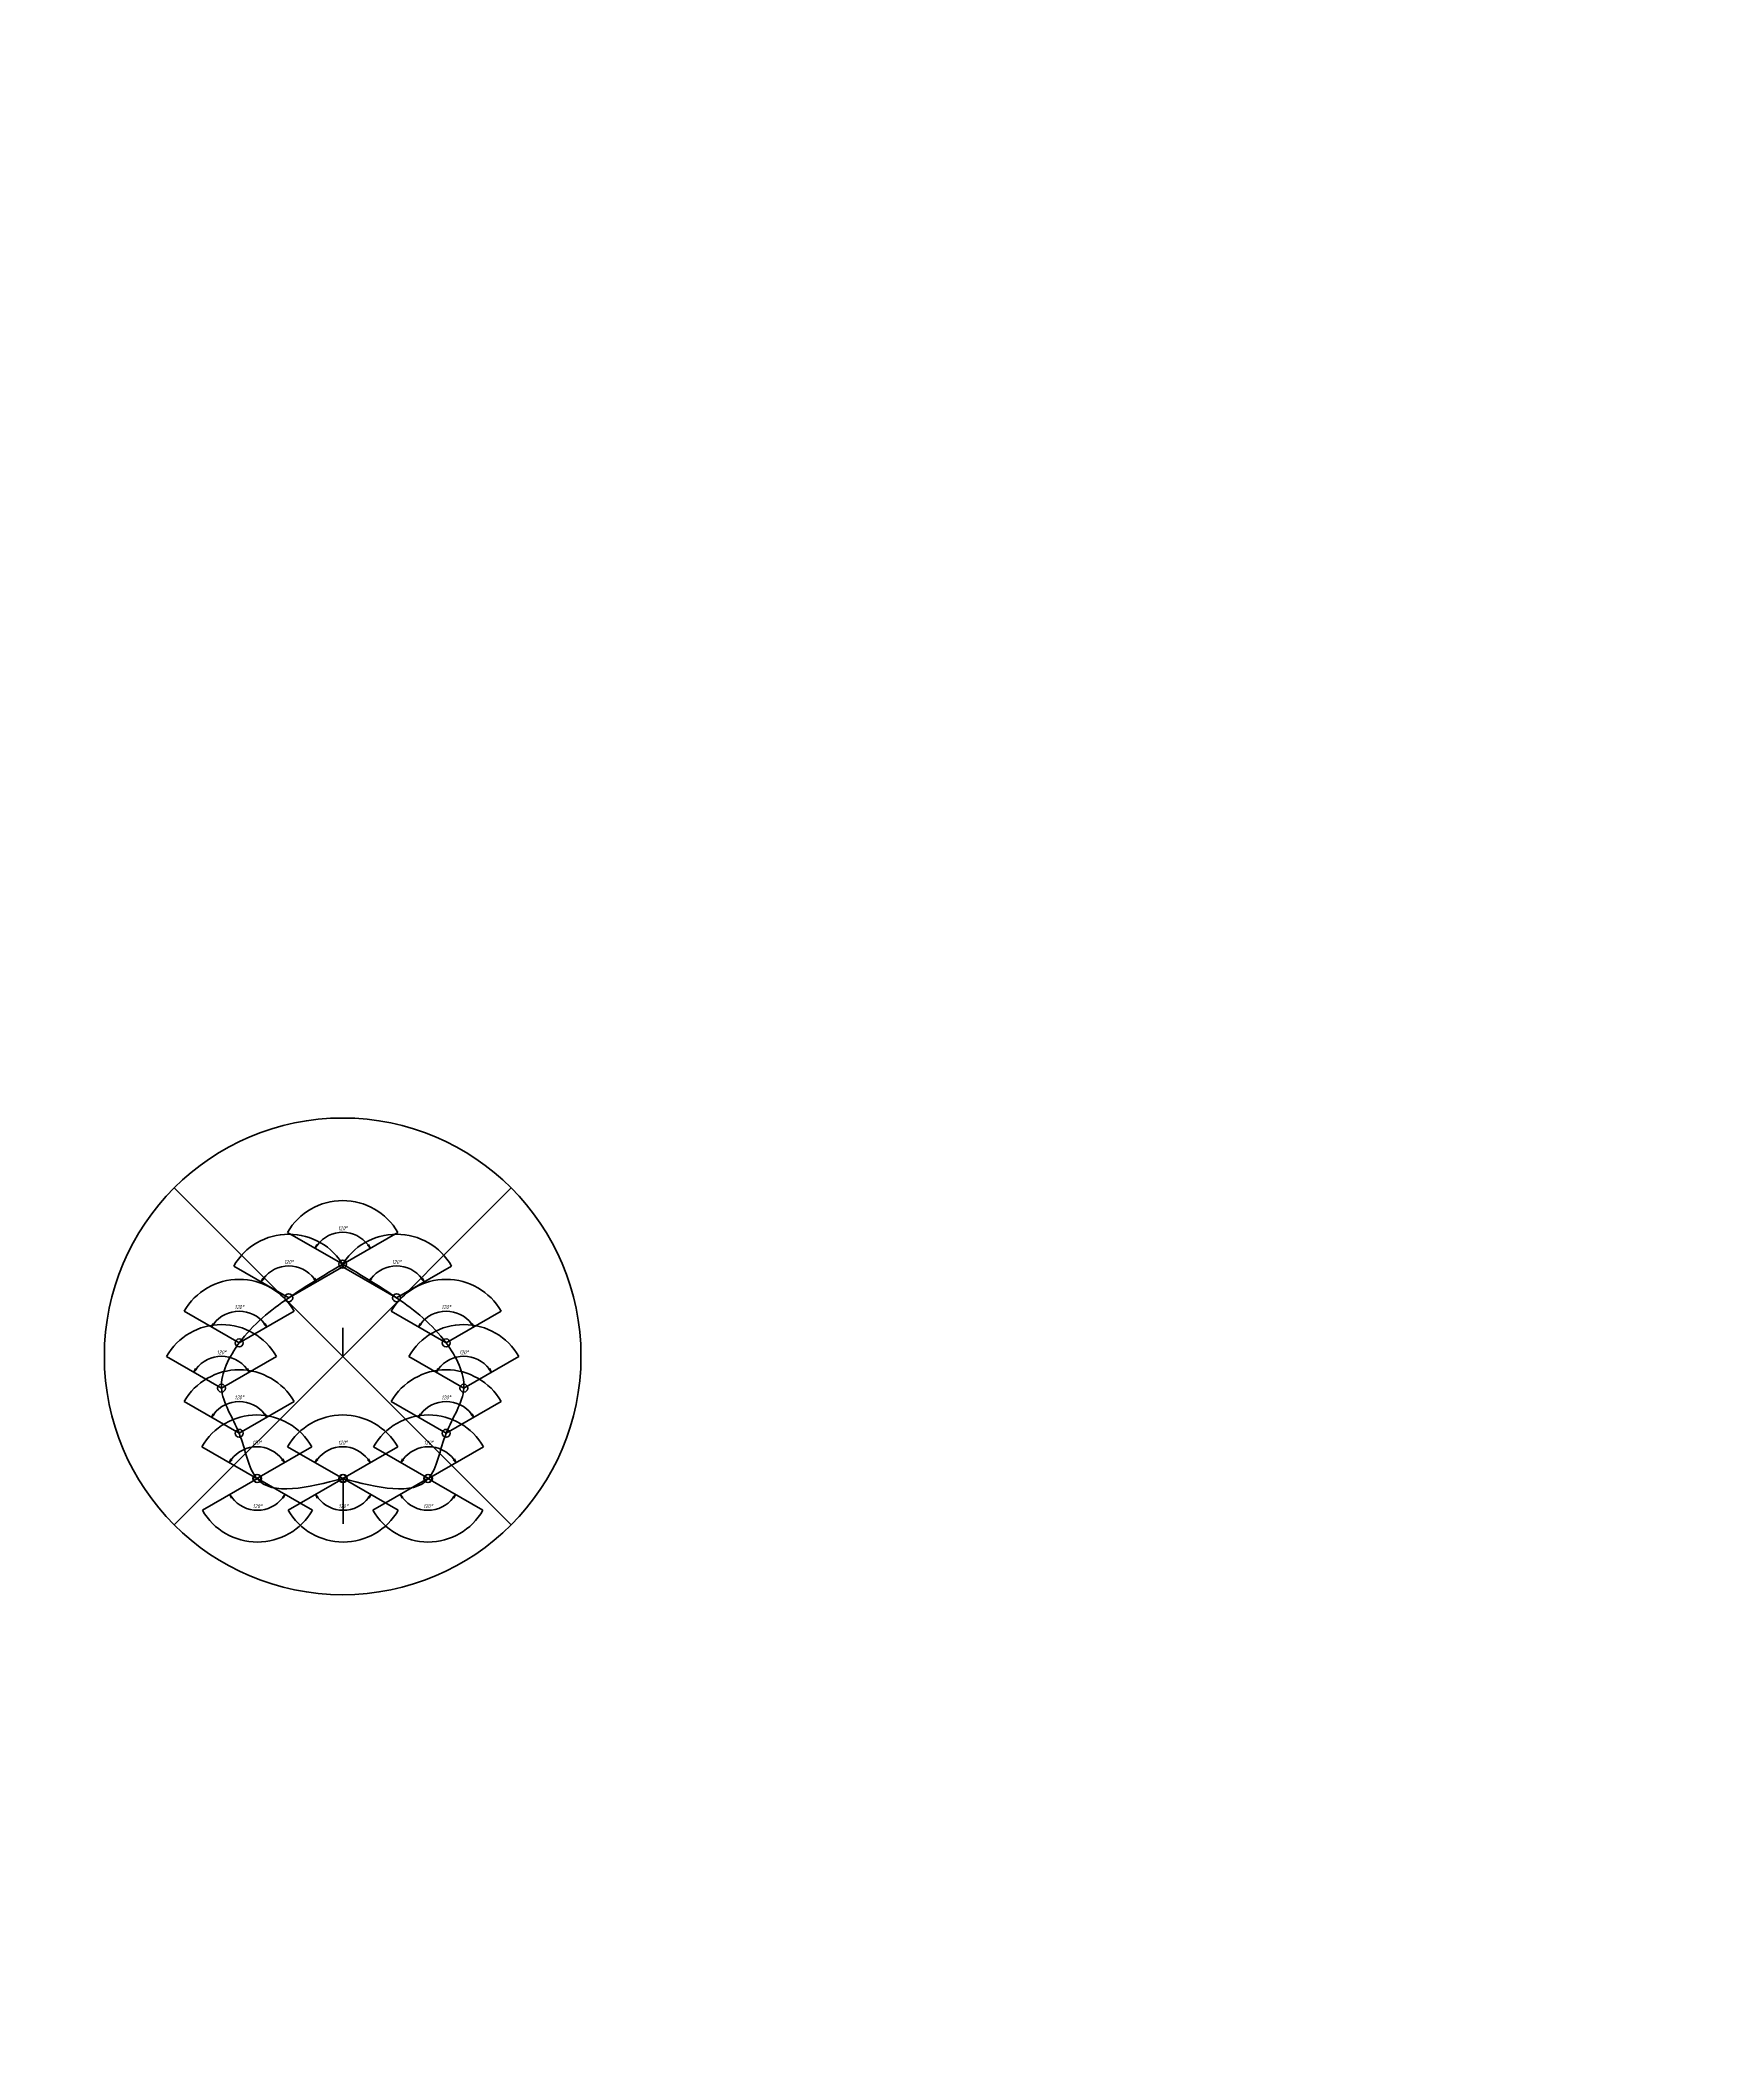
# Model space of a CAD drawing. Header units: millimetres. Extents: x 31085 to 182632, y 10507 to 87776.
# Drawn here: x 151598 to 153714, y 70119 to 72661 of the extents above; entities that cross this region are included whole.
import ezdxf

# ---------------------------------------------------------------- set-up
doc = ezdxf.new("R2010")
doc.units = ezdxf.units.MM
doc.layers.add('_basic (Основной)', color=4, linetype='Continuous', lineweight=60)
doc.layers.add('_contour (Тонкий)', color=7, linetype='Continuous', lineweight=30)
doc.styles.add('ESKD', font='eskd.shx', dxfattribs={"oblique": 15, "height": 5})
doc.dimstyles.new('ESKD', dxfattribs={"dimtxt": 5, "dimasz": 5, "dimexe": 2, "dimexo": 0, "dimgap": 2, "dimtad": 1, "dimtoh": 1, "dimzin": 12, "dimdsep": 46, "dimtxsty": 'ESKD', "dimblk1": 'OPEN', "dimblk2": 'OPEN', "dimsah": 1, "dimcen": 5, "dimclrd": 256, "dimclre": 256, "dimclrt": 2, "dimadec": 0, "dimazin": 0, "dimtfac": 1, "dimtmove": 0, "dimatfit": 3, "dimldrblk": 'OPEN', "dimfxl": 1, "dimtolj": 1, "dimtzin": 12, "dimlwd": -1, "dimlwe": -1, "dimarcsym": 0})

# ---------------------------------------------------------------- blocks, each defined once
blk = doc.blocks.new('_OPEN')
at = {"color": 0, "linetype": 'ByBlock'}
for p, q in [((-1, 0.17), (0, 0)), ((0, 0), (-1, -0.17)), ((0, 0), (-1, 0))]:
    blk.add_line(p, q, dxfattribs=at)
blk = doc.blocks.new('*D113')
at = {"layer": '_basic (Основной)', "transparency": 16777216}
blk.add_arc((152130.9, 70964.3), 40, 37.1671, 142.8329, dxfattribs=at)
at = {"layer": 'Defpoints', "color": 0, "transparency": 16777216}
for p in [(152061.6, 71004.3), (152144.6, 71001.8), (152200.2, 71004.3), (152130.9, 70964.3), (152130.9, 70964.3)]:
    blk.add_point(p, dxfattribs=at)
at = {"layer": '_basic (Основной)', "transparency": 16777216, "xscale": 5, "yscale": 5, "zscale": 5}
for p, rotation in [((152096.3, 70984.3), 236.4164636415985), ((152165.5, 70984.3), 303.5835363584015)]:
    blk.add_blockref('_OPEN', p, dxfattribs=dict(at, rotation=rotation))
at = {"layer": '_basic (Основной)', "color": 2, "transparency": 16777216, "insert": (152130.9, 71009.4), "char_height": 5, "attachment_point": 5, "style": 'ESKD'}
blk.add_mtext('\\A1;120°', dxfattribs=at)
blk = doc.blocks.new('*D114')
at = {"layer": '_basic (Основной)', "transparency": 16777216}
blk.add_arc((152108.6, 71021.1), 40, 37.1671, 142.8329, dxfattribs=at)
at = {"layer": 'Defpoints', "color": 0, "transparency": 16777216}
for p in [(152039.4, 71061.1), (152122.3, 71058.7), (152177.9, 71061.1), (152108.6, 71021.1), (152108.6, 71021.1)]:
    blk.add_point(p, dxfattribs=at)
at = {"layer": '_basic (Основной)', "transparency": 16777216, "xscale": 5, "yscale": 5, "zscale": 5}
for p, rotation in [((152074, 71041.1), 236.4164636415985), ((152143.3, 71041.1), 303.5835363584015)]:
    blk.add_blockref('_OPEN', p, dxfattribs=dict(at, rotation=rotation))
at = {"layer": '_basic (Основной)', "color": 2, "transparency": 16777216, "insert": (152108.6, 71066.3), "char_height": 5, "attachment_point": 5, "style": 'ESKD'}
blk.add_mtext('\\A1;120°', dxfattribs=at)
blk = doc.blocks.new('*D115')
at = {"layer": '_basic (Основной)', "transparency": 16777216}
blk.add_arc((152108.6, 70907.4), 40, 37.1671, 142.8329, dxfattribs=at)
at = {"layer": 'Defpoints', "color": 0, "transparency": 16777216}
for p in [(152039.4, 70947.4), (152122.3, 70945), (152177.9, 70947.4), (152108.6, 70907.4), (152108.6, 70907.4)]:
    blk.add_point(p, dxfattribs=at)
at = {"layer": '_basic (Основной)', "transparency": 16777216, "xscale": 5, "yscale": 5, "zscale": 5}
for p, rotation in [((152074, 70927.4), 236.4164636415985), ((152143.3, 70927.4), 303.5835363584015)]:
    blk.add_blockref('_OPEN', p, dxfattribs=dict(at, rotation=rotation))
at = {"layer": '_basic (Основной)', "color": 2, "transparency": 16777216, "insert": (152108.6, 70952.6), "char_height": 5, "attachment_point": 5, "style": 'ESKD'}
blk.add_mtext('\\A1;120°', dxfattribs=at)
blk = doc.blocks.new('*D116')
at = {"layer": '_basic (Основной)', "transparency": 16777216}
blk.add_arc((152046.2, 71078), 40, 37.1671, 142.8329, dxfattribs=at)
at = {"layer": 'Defpoints', "color": 0, "transparency": 16777216}
for p in [(151976.9, 71118), (152059.9, 71115.6), (152115.5, 71118), (152046.2, 71078), (152046.2, 71078)]:
    blk.add_point(p, dxfattribs=at)
at = {"layer": '_basic (Основной)', "transparency": 16777216, "xscale": 5, "yscale": 5, "zscale": 5}
for p, rotation in [((152011.6, 71098), 236.4164636415985), ((152080.8, 71098), 303.5835363584015)]:
    blk.add_blockref('_OPEN', p, dxfattribs=dict(at, rotation=rotation))
at = {"layer": '_basic (Основной)', "color": 2, "transparency": 16777216, "insert": (152046.2, 71123.1), "char_height": 5, "attachment_point": 5, "style": 'ESKD'}
blk.add_mtext('\\A1;120°', dxfattribs=at)
blk = doc.blocks.new('*D117')
at = {"layer": '_basic (Основной)', "transparency": 16777216}
blk.add_arc((151978.4, 71120.4), 40, 37.1671, 142.8329, dxfattribs=at)
at = {"layer": 'Defpoints', "color": 0, "transparency": 16777216}
for p in [(151909.1, 71160.4), (151992, 71158), (152047.6, 71160.4), (151978.4, 71120.4), (151978.4, 71120.4)]:
    blk.add_point(p, dxfattribs=at)
at = {"layer": '_basic (Основной)', "transparency": 16777216, "xscale": 5, "yscale": 5, "zscale": 5}
for p, rotation in [((151943.7, 71140.4), 236.4164636415985), ((152013, 71140.4), 303.5835363584015)]:
    blk.add_blockref('_OPEN', p, dxfattribs=dict(at, rotation=rotation))
at = {"layer": '_basic (Основной)', "color": 2, "transparency": 16777216, "insert": (151978.4, 71165.5), "char_height": 5, "attachment_point": 5, "style": 'ESKD'}
blk.add_mtext('\\A1;120°', dxfattribs=at)
blk = doc.blocks.new('*D118')
at = {"layer": '_basic (Основной)', "transparency": 16777216}
blk.add_arc((151825.8, 70964.3), 40, 37.1671, 142.8329, dxfattribs=at)
at = {"layer": 'Defpoints', "color": 0, "transparency": 16777216}
for p in [(151756.6, 71004.3), (151839.5, 71001.8), (151895.1, 71004.3), (151825.8, 70964.3), (151825.8, 70964.3)]:
    blk.add_point(p, dxfattribs=at)
at = {"layer": '_basic (Основной)', "transparency": 16777216, "xscale": 5, "yscale": 5, "zscale": 5}
for p, rotation in [((151791.2, 70984.3), 236.4164636415985), ((151860.5, 70984.3), 303.5835363584015)]:
    blk.add_blockref('_OPEN', p, dxfattribs=dict(at, rotation=rotation))
at = {"layer": '_basic (Основной)', "color": 2, "transparency": 16777216, "insert": (151825.8, 71009.4), "char_height": 5, "attachment_point": 5, "style": 'ESKD'}
blk.add_mtext('\\A1;120°', dxfattribs=at)
blk = doc.blocks.new('*D119')
at = {"layer": '_basic (Основной)', "transparency": 16777216}
blk.add_arc((151848.1, 71021.1), 40, 37.1671, 142.8329, dxfattribs=at)
at = {"layer": 'Defpoints', "color": 0, "transparency": 16777216}
for p in [(151778.8, 71061.1), (151861.8, 71058.7), (151917.4, 71061.1), (151848.1, 71021.1), (151848.1, 71021.1)]:
    blk.add_point(p, dxfattribs=at)
at = {"layer": '_basic (Основной)', "transparency": 16777216, "xscale": 5, "yscale": 5, "zscale": 5}
for p, rotation in [((151813.4, 71041.1), 236.4164636415985), ((151882.7, 71041.1), 303.5835363584015)]:
    blk.add_blockref('_OPEN', p, dxfattribs=dict(at, rotation=rotation))
at = {"layer": '_basic (Основной)', "color": 2, "transparency": 16777216, "insert": (151848.1, 71066.3), "char_height": 5, "attachment_point": 5, "style": 'ESKD'}
blk.add_mtext('\\A1;120°', dxfattribs=at)
blk = doc.blocks.new('*D120')
at = {"layer": '_basic (Основной)', "transparency": 16777216}
blk.add_arc((151848.1, 70907.4), 40, 37.1671, 142.8329, dxfattribs=at)
at = {"layer": 'Defpoints', "color": 0, "transparency": 16777216}
for p in [(151778.8, 70947.4), (151861.8, 70945), (151917.4, 70947.4), (151848.1, 70907.4), (151848.1, 70907.4)]:
    blk.add_point(p, dxfattribs=at)
at = {"layer": '_basic (Основной)', "transparency": 16777216, "xscale": 5, "yscale": 5, "zscale": 5}
for p, rotation in [((151813.4, 70927.4), 236.4164636415985), ((151882.7, 70927.4), 303.5835363584015)]:
    blk.add_blockref('_OPEN', p, dxfattribs=dict(at, rotation=rotation))
at = {"layer": '_basic (Основной)', "color": 2, "transparency": 16777216, "insert": (151848.1, 70952.6), "char_height": 5, "attachment_point": 5, "style": 'ESKD'}
blk.add_mtext('\\A1;120°', dxfattribs=at)
blk = doc.blocks.new('*D121')
at = {"layer": '_basic (Основной)', "transparency": 16777216}
blk.add_arc((151910.5, 71078), 40, 37.1671, 142.8329, dxfattribs=at)
at = {"layer": 'Defpoints', "color": 0, "transparency": 16777216}
for p in [(151841.2, 71118), (151924.2, 71115.6), (151979.8, 71118), (151910.5, 71078), (151910.5, 71078)]:
    blk.add_point(p, dxfattribs=at)
at = {"layer": '_basic (Основной)', "transparency": 16777216, "xscale": 5, "yscale": 5, "zscale": 5}
for p, rotation in [((151875.9, 71098), 236.4164636415985), ((151945.2, 71098), 303.5835363584015)]:
    blk.add_blockref('_OPEN', p, dxfattribs=dict(at, rotation=rotation))
at = {"layer": '_basic (Основной)', "color": 2, "transparency": 16777216, "insert": (151910.5, 71123.1), "char_height": 5, "attachment_point": 5, "style": 'ESKD'}
blk.add_mtext('\\A1;120°', dxfattribs=at)
blk = doc.blocks.new('*D122')
at = {"layer": '_basic (Основной)', "transparency": 16777216}
blk.add_arc((151870.3, 70850.5), 40, 37.1671, 142.8329, dxfattribs=at)
at = {"layer": 'Defpoints', "color": 0, "transparency": 16777216}
for p in [(151801, 70890.5), (151884, 70888.1), (151939.6, 70890.5), (151870.3, 70850.5), (151870.3, 70850.5)]:
    blk.add_point(p, dxfattribs=at)
at = {"layer": '_basic (Основной)', "transparency": 16777216, "xscale": 5, "yscale": 5, "zscale": 5}
for p, rotation in [((151835.7, 70870.5), 236.4164636415985), ((151905, 70870.5), 303.5835363584015)]:
    blk.add_blockref('_OPEN', p, dxfattribs=dict(at, rotation=rotation))
at = {"layer": '_basic (Основной)', "color": 2, "transparency": 16777216, "insert": (151870.3, 70895.7), "char_height": 5, "attachment_point": 5, "style": 'ESKD'}
blk.add_mtext('\\A1;120°', dxfattribs=at)
blk = doc.blocks.new('*D123')
at = {"layer": '_basic (Основной)', "transparency": 16777216}
blk.add_arc((151871, 70850.5), 40, 217.1671, 322.8329, dxfattribs=at)
at = {"layer": 'Defpoints', "color": 0, "transparency": 16777216}
for p in [(151871, 70850.5), (151871, 70850.5), (151801.7, 70810.5), (151857.3, 70812.9), (151940.3, 70810.5)]:
    blk.add_point(p, dxfattribs=at)
at = {"layer": '_basic (Основной)', "transparency": 16777216, "xscale": 5, "yscale": 5, "zscale": 5}
for p, rotation in [((151836.4, 70830.5), 123.5835363584015), ((151905.7, 70830.5), 56.4164636415986)]:
    blk.add_blockref('_OPEN', p, dxfattribs=dict(at, rotation=rotation))
at = {"layer": '_basic (Основной)', "color": 2, "transparency": 16777216, "insert": (151871, 70815.7), "char_height": 5, "attachment_point": 5, "style": 'ESKD'}
blk.add_mtext('\\A1;120°', dxfattribs=at)
blk = doc.blocks.new('*D124')
at = {"layer": '_basic (Основной)', "transparency": 16777216}
blk.add_arc((151978.4, 70850.5), 40, 37.1671, 142.8329, dxfattribs=at)
at = {"layer": 'Defpoints', "color": 0, "transparency": 16777216}
for p in [(151909.1, 70890.5), (151992, 70888.1), (152047.6, 70890.5), (151978.4, 70850.5), (151978.4, 70850.5)]:
    blk.add_point(p, dxfattribs=at)
at = {"layer": '_basic (Основной)', "transparency": 16777216, "xscale": 5, "yscale": 5, "zscale": 5}
for p, rotation in [((151943.7, 70870.5), 236.4164636415985), ((152013, 70870.5), 303.5835363584015)]:
    blk.add_blockref('_OPEN', p, dxfattribs=dict(at, rotation=rotation))
at = {"layer": '_basic (Основной)', "color": 2, "transparency": 16777216, "insert": (151978.4, 70895.7), "char_height": 5, "attachment_point": 5, "style": 'ESKD'}
blk.add_mtext('\\A1;120°', dxfattribs=at)
blk = doc.blocks.new('*D125')
at = {"layer": '_basic (Основной)', "transparency": 16777216}
blk.add_arc((151979.1, 70850.5), 40, 217.1671, 322.8329, dxfattribs=at)
at = {"layer": 'Defpoints', "color": 0, "transparency": 16777216}
for p in [(151979.1, 70850.5), (151979.1, 70850.5), (151909.8, 70810.5), (151965.4, 70812.9), (152048.3, 70810.5)]:
    blk.add_point(p, dxfattribs=at)
at = {"layer": '_basic (Основной)', "transparency": 16777216, "xscale": 5, "yscale": 5, "zscale": 5}
for p, rotation in [((151944.4, 70830.5), 123.5835363584015), ((152013.7, 70830.5), 56.4164636415986)]:
    blk.add_blockref('_OPEN', p, dxfattribs=dict(at, rotation=rotation))
at = {"layer": '_basic (Основной)', "color": 2, "transparency": 16777216, "insert": (151979.1, 70815.7), "char_height": 5, "attachment_point": 5, "style": 'ESKD'}
blk.add_mtext('\\A1;120°', dxfattribs=at)
blk = doc.blocks.new('*D126')
at = {"layer": '_basic (Основной)', "transparency": 16777216}
blk.add_arc((152086.4, 70850.5), 40, 37.1671, 142.8329, dxfattribs=at)
at = {"layer": 'Defpoints', "color": 0, "transparency": 16777216}
for p in [(152017.1, 70890.5), (152100.1, 70888.1), (152155.7, 70890.5), (152086.4, 70850.5), (152086.4, 70850.5)]:
    blk.add_point(p, dxfattribs=at)
at = {"layer": '_basic (Основной)', "transparency": 16777216, "xscale": 5, "yscale": 5, "zscale": 5}
for p, rotation in [((152051.8, 70870.5), 236.4164636415985), ((152121, 70870.5), 303.5835363584015)]:
    blk.add_blockref('_OPEN', p, dxfattribs=dict(at, rotation=rotation))
at = {"layer": '_basic (Основной)', "color": 2, "transparency": 16777216, "insert": (152086.4, 70895.7), "char_height": 5, "attachment_point": 5, "style": 'ESKD'}
blk.add_mtext('\\A1;120°', dxfattribs=at)
blk = doc.blocks.new('*D127')
at = {"layer": '_basic (Основной)', "transparency": 16777216}
blk.add_arc((152085.7, 70850.5), 40, 217.1671, 322.8329, dxfattribs=at)
at = {"layer": 'Defpoints', "color": 0, "transparency": 16777216}
for p in [(152085.7, 70850.5), (152085.7, 70850.5), (152016.4, 70810.5), (152072, 70812.9), (152155, 70810.5)]:
    blk.add_point(p, dxfattribs=at)
at = {"layer": '_basic (Основной)', "transparency": 16777216, "xscale": 5, "yscale": 5, "zscale": 5}
for p, rotation in [((152051.1, 70830.5), 123.5835363584015), ((152120.3, 70830.5), 56.4164636415986)]:
    blk.add_blockref('_OPEN', p, dxfattribs=dict(at, rotation=rotation))
at = {"layer": '_basic (Основной)', "color": 2, "transparency": 16777216, "insert": (152085.7, 70815.7), "char_height": 5, "attachment_point": 5, "style": 'ESKD'}
blk.add_mtext('\\A1;120°', dxfattribs=at)
blk = doc.blocks.new('*D173')
at = {"layer": '_contour (Тонкий)', "transparency": 16777216}
for p, q in [((170605.6, 87767.6), (170605.6, 87776.4)), ((144413.7, 70196.1), (144446.5, 70196.1)), ((144444.5, 70191.1), (144444.5, 70124.1)), ((144413.7, 70119.1), (144446.5, 70119.1))]:
    blk.add_line(p, q, dxfattribs=at)
blk.add_arc((170605.6, 86048.1), 1726.3, 55.0671, 89.834, dxfattribs=at)
at = {"layer": 'Defpoints', "color": 0, "transparency": 16777216}
for p in [(170605.6, 87767.6), (171291.1, 87632.4), (171599.7, 87462.6), (170605.6, 86048.1), (170605.6, 86048.1), (144413.7, 70196.1), (144413.7, 70119.1), (144444.5, 70119.1)]:
    blk.add_point(p, dxfattribs=at)
at = {"layer": '_contour (Тонкий)', "transparency": 16777216, "xscale": 5, "yscale": 5, "zscale": 5}
for p, rotation in [((170605.6, 87774.4), 179.9170236007294), ((171598.1, 87460.5), 324.9841519728149), ((144444.5, 70196.1), 90), ((144444.5, 70119.1), 270)]:
    blk.add_blockref('_OPEN', p, dxfattribs=dict(at, rotation=rotation))
at = {"layer": '_contour (Тонкий)', "color": 2, "transparency": 16777216, "char_height": 5, "attachment_point": 5, "style": 'ESKD'}
for s, insert, rotation in [('\\A1;35°', (171127.7, 87699.1), 342.4506), ('\\A1;1400', (144440, 70157.6), 90)]:
    blk.add_mtext(s, dxfattribs=dict(at, insert=insert, rotation=rotation))

msp = doc.modelspace()

# ---------------------------------------------------------------- linework, layer by layer
at = {"layer": '_basic (Основной)', "color": 3, "transparency": 33554687}
for q in [(151766.229, 71216.389), (152190.493, 71216.389), (151978.361, 71040.257), (151766.229, 70792.125), (152190.493, 70792.125)]:
    msp.add_line((151978.361, 71004.257), q, dxfattribs=at)
at = {"layer": '_basic (Основной)', "color": 1, "transparency": 33554687}
msp.add_line((152190.493, 71216.389), (152105.641, 71131.536), dxfattribs=at)
at = {"layer": '_basic (Основной)', "color": 6, "transparency": 33554687}
for p, q in [((151978.361, 71120.367), (151909.079, 71160.367)), ((151978.361, 71120.367), (152047.643, 71160.367)), ((151910.512, 71077.982), (151841.23, 71117.982)), ((151910.512, 71077.982), (151979.794, 71117.982)), ((152046.21, 71077.982), (151976.928, 71117.982)), ((152046.21, 71077.982), (152115.492, 71117.982)), ((151848.075, 71021.119), (151778.793, 71061.119)), ((151848.075, 71021.119), (151917.357, 71061.119)), ((152108.648, 71021.119), (152039.366, 71061.119)), ((152108.648, 71021.119), (152177.93, 71061.119)), ((151825.833, 70964.257), (151756.551, 71004.257)), ((151825.833, 70964.257), (151895.116, 71004.257)), ((152130.889, 70964.257), (152061.607, 71004.257)), ((152130.889, 70964.257), (152200.171, 71004.257)), ((151848.075, 70907.394), (151778.793, 70947.394)), ((151848.075, 70907.394), (151917.357, 70947.394)), ((152108.648, 70907.394), (152039.366, 70947.394)), ((152108.648, 70907.394), (152177.93, 70947.394)), ((151870.316, 70850.532), (151801.034, 70890.532)), ((151870.316, 70850.532), (151939.598, 70890.532)), ((151978.361, 70850.532), (151909.079, 70890.532)), ((151978.361, 70850.532), (152047.643, 70890.532)), ((152086.407, 70850.532), (152017.124, 70890.532)), ((152086.407, 70850.532), (152155.689, 70890.532))]:
    msp.add_line(p, q, dxfattribs=at)
at = {"layer": '_basic (Основной)', "color": 190, "transparency": 33554687}
for p, q in [((151871.016, 70850.532), (151801.734, 70810.532)), ((151871.016, 70850.532), (151940.298, 70810.532)), ((151979.061, 70850.532), (151909.779, 70810.532)), ((151979.061, 70850.532), (152048.343, 70810.532)), ((152085.707, 70850.532), (152016.424, 70810.532)), ((152085.707, 70850.532), (152154.989, 70810.532))]:
    msp.add_line(p, q, dxfattribs=at)
at = {"layer": '_basic (Основной)', "transparency": 33554687}
for p, q in [((151870.316, 70850.532), (151871.016, 70850.532)), ((151978.361, 70850.532), (151979.061, 70850.532)), ((152086.407, 70850.532), (152085.707, 70850.532))]:
    msp.add_line(p, q, dxfattribs=at)
at = {"layer": '_basic (Основной)', "color": 2, "transparency": 33554687}
msp.add_line((151979.061, 70850.532), (151979.061, 70793.669), dxfattribs=at)
at = {"layer": '_basic (Основной)', "color": 1, "transparency": 33554687}
msp.add_circle((151978.361, 71004.257), 300, dxfattribs=at)
at = {"layer": '_basic (Основной)', "color": 6, "transparency": 33554687}
for centre in [(151978.361, 71120.367), (151978.361, 71120.367), (151910.512, 71077.982), (152046.21, 71077.982), (151848.075, 71021.119), (152108.648, 71021.119), (151825.833, 70964.257), (152130.889, 70964.257), (151848.075, 70907.394), (152108.648, 70907.394), (151870.316, 70850.532), (151978.361, 70850.532), (152086.407, 70850.532)]:
    msp.add_circle(centre, 5, dxfattribs=at)
at = {"layer": '_basic (Основной)', "color": 190, "transparency": 33554687}
for centre in [(151871.016, 70850.532), (151979.061, 70850.532), (152085.707, 70850.532)]:
    msp.add_circle(centre, 5, dxfattribs=at)
at = {"layer": '_basic (Основной)', "color": 6, "transparency": 33554687}
for centre in [(151978.361, 71120.367), (151910.512, 71077.982), (152046.21, 71077.982), (151848.075, 71021.119), (152108.648, 71021.119), (151825.833, 70964.257), (152130.889, 70964.257), (151848.075, 70907.394), (152108.648, 70907.394), (151870.316, 70850.532), (151978.361, 70850.532), (152086.407, 70850.532)]:
    msp.add_arc(centre, 80, 30, 150, dxfattribs=at)
at = {"layer": '_basic (Основной)', "color": 190, "transparency": 33554687}
for centre in [(151871.016, 70850.532), (151979.061, 70850.532), (152085.707, 70850.532)]:
    msp.add_arc(centre, 80, 210, 330, dxfattribs=at)
at = {"layer": '_basic (Основной)', "color": 2, "transparency": 33554687}
for points in [[(151978.361, 71120.367), (151910.512, 71077.982), (151848.075, 71021.119), (151825.833, 70964.257), (151848.075, 70907.394), (151870.316, 70850.532), (151978.361, 70850.532)], [(151978.361, 71120.367), (152046.21, 71077.982), (152108.648, 71021.119), (152130.889, 70964.257), (152108.648, 70907.394), (152086.407, 70850.532), (151978.361, 70850.532)]]:
    msp.add_spline(points, degree=3, dxfattribs=at)

# ---------------------------------------------------------------- dimensions: what is measured, and where the dimension line sits
at = {"layer": '_basic (Основной)', "color": 6, "transparency": 33554687}
for base, line1, line2, picture, middle in [((151992.041, 71157.952), ((151978.361, 71120.367), (152047.643, 71160.367)), ((151978.361, 71120.367), (151909.079, 71160.367)), '*D117', (151978.361, 71165.531)), ((151924.192, 71115.567), ((151910.512, 71077.982), (151841.23, 71117.982)), ((151910.512, 71077.982), (151979.794, 71117.982)), '*D121', (151910.512, 71123.146)), ((152059.89, 71115.567), ((152046.21, 71077.982), (152115.492, 71117.982)), ((152046.21, 71077.982), (151976.928, 71117.982)), '*D116', (152046.21, 71123.146)), ((151861.755, 71058.705), ((151848.075, 71021.119), (151778.793, 71061.119)), ((151848.075, 71021.119), (151917.357, 71061.119)), '*D119', (151848.075, 71066.283)), ((152122.328, 71058.705), ((152108.648, 71021.119), (152177.93, 71061.119)), ((152108.648, 71021.119), (152039.366, 71061.119)), '*D114', (152108.648, 71066.283)), ((151839.513, 71001.842), ((151825.833, 70964.257), (151756.551, 71004.257)), ((151825.833, 70964.257), (151895.116, 71004.257)), '*D118', (151825.833, 71009.421)), ((152144.569, 71001.842), ((152130.889, 70964.257), (152200.171, 71004.257)), ((152130.889, 70964.257), (152061.607, 71004.257)), '*D113', (152130.889, 71009.421)), ((151861.755, 70944.98), ((151848.075, 70907.394), (151778.793, 70947.394)), ((151848.075, 70907.394), (151917.357, 70947.394)), '*D120', (151848.075, 70952.558)), ((152122.328, 70944.98), ((152108.648, 70907.394), (152177.93, 70947.394)), ((152108.648, 70907.394), (152039.366, 70947.394)), '*D115', (152108.648, 70952.558)), ((151883.996, 70888.117), ((151870.316, 70850.532), (151801.034, 70890.532)), ((151870.316, 70850.532), (151939.598, 70890.532)), '*D122', (151870.316, 70895.696)), ((151992.041, 70888.117), ((151978.361, 70850.532), (151909.079, 70890.532)), ((151978.361, 70850.532), (152047.643, 70890.532)), '*D124', (151978.361, 70895.696)), ((152100.087, 70888.117), ((152086.407, 70850.532), (152155.689, 70890.532)), ((152086.407, 70850.532), (152017.124, 70890.532)), '*D126', (152086.407, 70895.696))]:
    dim = msp.add_angular_dim_2l(base=base, line1=line1, line2=line2, dimstyle='ESKD', dxfattribs=at)
    dim.commit()
    dim.dimension.update_dxf_attribs({"geometry": picture, "text_midpoint": middle})
at = {"layer": '_basic (Основной)', "color": 190, "transparency": 33554687}
for base, line1, line2, picture, middle in [((151857.336, 70812.946), ((151871.016, 70850.532), (151940.298, 70810.532)), ((151871.016, 70850.532), (151801.734, 70810.532)), '*D123', (151871.016, 70815.701)), ((151965.381, 70812.946), ((151979.061, 70850.532), (152048.343, 70810.532)), ((151979.061, 70850.532), (151909.779, 70810.532)), '*D125', (151979.061, 70815.701)), ((152072.027, 70812.946), ((152085.707, 70850.532), (152016.424, 70810.532)), ((152085.707, 70850.532), (152154.989, 70810.532)), '*D127', (152085.707, 70815.701))]:
    dim = msp.add_angular_dim_2l(base=base, line1=line1, line2=line2, dimstyle='ESKD', dxfattribs=at)
    dim.commit()
    dim.dimension.update_dxf_attribs({"geometry": picture, "text_midpoint": middle})
at = {"layer": '_contour (Тонкий)', "transparency": 33554687}
dim = msp.add_angular_dim_2l(base=(171291.122, 87632.409), line1=((170605.56, 86048.11), (170605.56, 87767.645)), line2=((171599.667, 87462.642), (170605.56, 86048.11)), dimstyle='ESKD', dxfattribs=at)
dim.commit()
dim.dimension.update_dxf_attribs({"geometry": '*D173', "text_midpoint": (171127.675, 87699.082)})
at = {"layer": '_contour (Тонкий)', "color": 5, "transparency": 33554687}
dim = msp.add_linear_dim(base=(144444.486, 70119.095), p1=(144413.695, 70196.131), p2=(144413.695, 70119.095), angle=90, text='1400', dimstyle='ESKD', dxfattribs=at)
dim.commit()
dim.dimension.update_dxf_attribs({"geometry": '*D173', "text_midpoint": (144439.986, 70157.613)})

doc.saveas('drawing.dxf')
